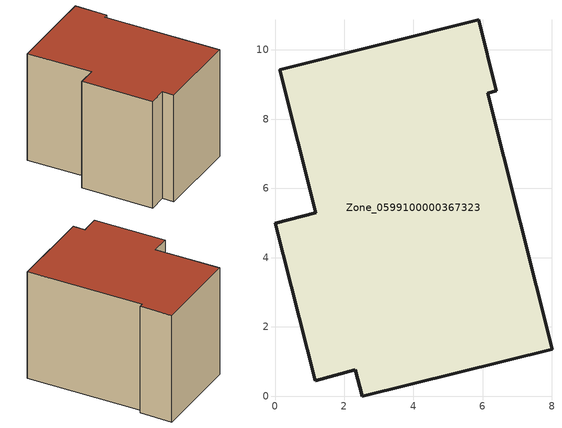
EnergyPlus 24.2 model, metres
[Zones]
Zone_0599100000367323
 floor ground (C_G): 0.13,9.43 5.88,10.87 6.39,8.81 6.15,8.76 8,1.36 2.52,0 2.32,0.76 1.16,0.45 0,5 1.18,5.3 z0
 wall outside (C_F): 8,1.36 6.15,8.76 6.39,8.81 5.88,10.87 0.13,9.43 1.18,5.3 0,5 1.16,0.45 2.32,0.76 2.52,0 8,1.36 z0:7.37
 roof outside (C_R): 1.18,5.3 0,5 1.16,0.45 2.32,0.76 2.52,0 8,1.36 6.15,8.76 6.39,8.81 5.88,10.87 0.13,9.43 z7.37
[BUILDING]
Pand.0599100000367323: North Axis=0; Terrain=City; Loads Convergence Tolerance Value=0.04; Temperature Convergence Tolerance Value=0.4; Solar Distribution=FullExterior; Maximum Number of Warmup Days=25; Minimum Number of Warmup Days=1
[Site:Location]
Rotterdam.The.Hague.AP_ZH_NLD Design_Conditions: Latitude=51.96; Longitude=4.45; Time Zone=1; Elevation=-4.5
[SITE:GROUNDTEMPERATURE:BUILDINGSURFACE]
18, 18, 18, 18, 18, 18, 18, 18, 18, 18, 18, 18
[MATERIAL] Thermal Absorptance=0.9; Solar Absorptance=0.7; Visible Absorptance=0.7
Name | Roughness | Thickness | Conductivity | Density | Specific Heat
G.TC.1992-2005 | MediumSmooth | 0.15 | 0.06 | 540 | 1210
F.TC.1992-2005 | Rough | 0.3 | 0.12 | 1920 | 840
R.TC.1992-2005 | MediumRough | 0.2 | 0.08 | 1500 | 1000
[CONSTRUCTION]
C_G: G.TC.1992-2005
C_F: F.TC.1992-2005
C_R: R.TC.1992-2005
[ZONE]
Zone_0599100000367323: Type=1; Multiplier=1; Ceiling Height=Autocalculate; Volume=Autocalculate; Floor Area=autocalculate; Part of Total Floor Area=Yes
[ZONEINFILTRATION:DESIGNFLOWRATE]
Infil_Zone_0599100000367323: Zone or ZoneList or Space or SpaceList=Zone_0599100000367323; Schedule=AlwaysOn; Design Flow Rate Calculation Method=Flow/Area; Flow Rate per Floor Area=0.0015; Constant Term Coefficient=1; Temperature Term Coefficient=0; Velocity Term Coefficient=0; Velocity Squared Term Coefficient=0
[HVACTEMPLATE:ZONE:IDEALLOADSAIRSYSTEM]
Zone_0599100000367323: Maximum Heating Supply Air Temperature=50; Minimum Cooling Supply Air Temperature=13; Maximum Heating Supply Air Humidity Ratio=0.0156; Minimum Cooling Supply Air Humidity Ratio=0.0077; Heating Limit=NoLimit; Cooling Limit=NoLimit; Dehumidification Control Type=ConstantSensibleHeatRatio; Cooling Sensible Heat Ratio=0.7; Dehumidification Setpoint=60; Humidification Control Type=None; Humidification Setpoint=30; Outdoor Air Method=None; Outdoor Air Flow Rate per Person=0.00944; Outdoor Air Flow Rate per Zone Floor Area=0; Outdoor Air Flow Rate per Zone=0; Demand Controlled Ventilation Type=None; Outdoor Air Economizer Type=NoEconomizer; Heat Recovery Type=None; Sensible Heat Recovery Effectiveness=0.7; Latent Heat Recovery Effectiveness=0.65
[ZONECONTROL:THERMOSTAT]
ThermostatControl_Zone_0599100000367323: Zone or ZoneList=Zone_0599100000367323; Control Type Schedule=DualSetpointControlType; Control 1=Thermostat_Zone_0599100000367323; Temperature Difference Between Cutout And Setpoint=0
[THERMOSTATSETPOINT:DUALSETPOINT]
Thermostat_Zone_0599100000367323: Heating Setpoint Temperature Schedule=HeatingSetpoint_Zone_0599100000367323; Cooling Setpoint Temperature Schedule=CoolingSetpoint_Zone_0599100000367323
[SCHEDULE:COMPACT]
HeatingSetpoint_Zone_0599100000367323: Through: 12/31, For: AllDays, Until: 24:00, 21
CoolingSetpoint_Zone_0599100000367323: Through: 12/31, For: AllDays, Until: 24:00, 24
DualSetpointControlType: Through: 12/31, For: AllDays, Until: 24:00, 4
AlwaysOn: Through: 12/31, For: AllDays, Until: 24:00, 1
